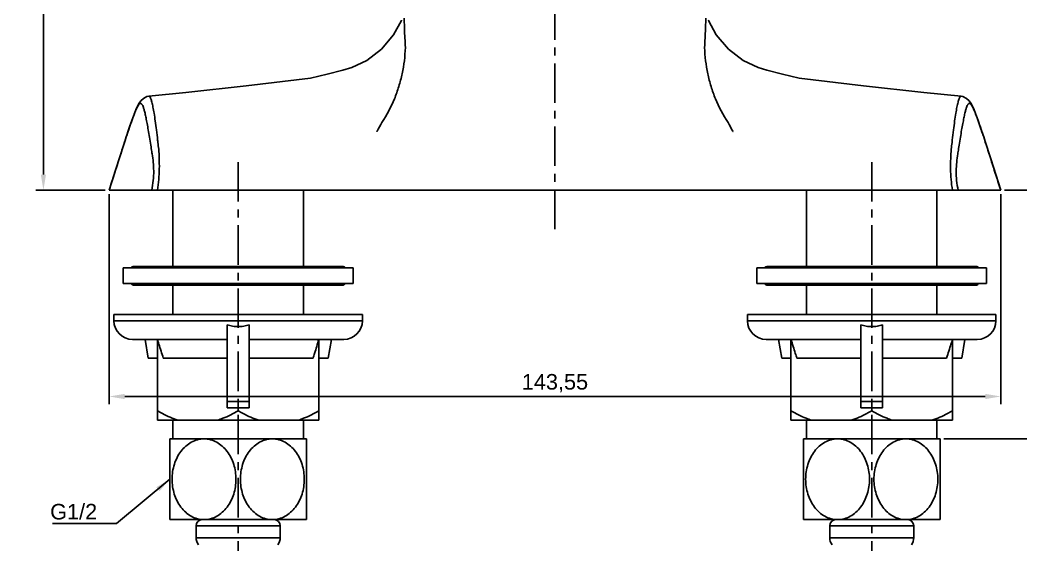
# Model space of a CAD drawing. Header units: millimetres. Extents: x 601 to 1195, y -13 to 407.
# Drawn here: x 921.8 to 1083, y 149 to 233.4 of the extents above; entities that cross this region are included whole.
import ezdxf

# ---------------------------------------------------------------- set-up
doc = ezdxf.new("R2010")
doc.units = ezdxf.units.MM
doc.header["$LTSCALE"] = 0.1
doc.linetypes.add('CENTERX2', pattern=[101.6, 63.5, -12.7, 12.7, -12.7])
for name, color, linetype in [('02___PRT_ALL_AXES', 7, 'Continuous'), ('CENTER', 1, 'CENTERX2'), ('DIM', 3, 'Continuous')]:
    doc.layers.add(name, color=color, linetype=linetype)
doc.styles.get("Standard").update_dxf_attribs({"font": 'arial.ttf'})
doc.dimstyles.new('ISO-25', dxfattribs={"dimtxt": 2.5, "dimasz": 2.5, "dimexe": 1.25, "dimexo": 0.625, "dimtad": 1, "dimtxsty": 'Standard', "dimcen": 2.5, "dimadec": 0, "dimazin": 0, "dimtfac": 1, "dimtmove": 0, "dimatfit": 3, "dimfxl": 0, "dimarcsym": 0})

# ---------------------------------------------------------------- blocks, each defined once
blk = doc.blocks.new('*D20')
at = {"layer": 'Defpoints', "color": 0}
for p in [(936.15, 206.04), (1079.7, 206.04), (1079.7, 172.85)]:
    blk.add_point(p, dxfattribs=at)
at = {"layer": 'DIM', "color": 0, "lineweight": -2}
for p, q in [((936.15, 205.41), (936.15, 171.6)), ((1079.7, 205.41), (1079.7, 171.6)), ((938.65, 172.85), (1077.2, 172.85))]:
    blk.add_line(p, q, dxfattribs=at)
at = {"layer": 'DIM', "color": 0}
for points in [[(938.65, 173.27), (938.65, 172.43), (936.15, 172.85)], [(1077.2, 173.27), (1077.2, 172.43), (1079.7, 172.85)]]:
    blk.add_solid(points, dxfattribs=at)
at = {"layer": 'DIM', "color": 0, "insert": (1007.92, 174.98), "char_height": 2.5, "attachment_point": 5}
blk.add_mtext('143,55', dxfattribs=at)
blk = doc.blocks.new('*D22')
at = {"layer": 'Defpoints', "color": 0}
for p in [(1007.92, 310.26), (925.57, 206.04), (936.15, 206.04)]:
    blk.add_point(p, dxfattribs=at)
at = {"layer": 'DIM', "color": 0, "lineweight": -2}
for p, q in [((1007.3, 310.26), (924.32, 310.26)), ((925.57, 307.76), (925.57, 208.54)), ((935.52, 206.04), (924.32, 206.04))]:
    blk.add_line(p, q, dxfattribs=at)
at = {"layer": 'DIM', "color": 0}
for points in [[(925.15, 307.76), (925.98, 307.76), (925.57, 310.26)], [(925.15, 208.54), (925.98, 208.54), (925.57, 206.04)]]:
    blk.add_solid(points, dxfattribs=at)
at = {"layer": 'DIM', "color": 0, "insert": (923.44, 258.15), "char_height": 2.5, "attachment_point": 5, "rotation": 90}
blk.add_mtext('104,22', dxfattribs=at)
blk = doc.blocks.new('*D46')
at = {"layer": 'Defpoints', "color": 0}
for p in [(1079.7, 206.04), (1069.92, 166.04), (1091.6, 166.04)]:
    blk.add_point(p, dxfattribs=at)
at = {"layer": 'DIM', "color": 0, "lineweight": -2}
for p, q in [((1080.32, 206.04), (1092.85, 206.04)), ((1091.6, 203.54), (1091.6, 168.54)), ((1070.55, 166.04), (1092.85, 166.04))]:
    blk.add_line(p, q, dxfattribs=at)
at = {"layer": 'DIM', "color": 0}
for points in [[(1091.18, 203.54), (1092.01, 203.54), (1091.6, 206.04)], [(1091.18, 168.54), (1092.01, 168.54), (1091.6, 166.04)]]:
    blk.add_solid(points, dxfattribs=at)
at = {"layer": 'DIM', "color": 0, "insert": (1089.72, 186.04), "char_height": 2.5, "attachment_point": 5, "rotation": 90}
blk.add_mtext('44', dxfattribs=at)

msp = doc.modelspace()

# ---------------------------------------------------------------- linework, layer by layer
at = {"color": 7, "linetype": 'Continuous'}
for p, q in [((983.675, 231.989), (983.643, 233.723)), ((1032.169, 231.989), (1032.201, 233.723)), ((983.212, 233.369), (983.234, 233.418)), ((1032.631, 233.369), (1032.61, 233.418)), ((968.591, 224.083), (968.591, 224.083)), ((1047.252, 224.083), (1047.252, 224.083)), ((942.526, 221.146), (942.528, 221.146)), ((1073.317, 221.146), (1073.316, 221.146)), ((939.041, 215.057), (938.894, 214.609)), ((939.045, 215.058), (939.031, 215.017)), ((939.041, 215.058), (939.032, 215.02)), ((979.24, 215.472), (979.258, 215.5)), ((1036.603, 215.472), (1036.586, 215.5)), ((1076.799, 215.058), (1076.812, 215.017)), ((1076.802, 215.058), (1076.812, 215.02)), ((1076.803, 215.057), (1076.95, 214.609)), ((938.505, 213.401), (938.503, 213.386)), ((1077.339, 213.401), (1077.34, 213.386)), ((1007.922, 206.036), (936.146, 206.036)), ((946.422, 206.036), (946.422, 193.786)), ((967.422, 206.036), (967.422, 193.786)), ((1007.922, 206.036), (1079.697, 206.036)), ((1048.422, 206.036), (1048.422, 193.786)), ((1069.422, 206.036), (1069.422, 193.786)), ((946.422, 190.786), (946.422, 186.036)), ((967.422, 190.786), (967.422, 186.036)), ((1048.422, 190.786), (1048.422, 186.036)), ((1069.422, 190.786), (1069.422, 186.036)), ((955.172, 171.036), (955.172, 184.379)), ((958.672, 184.379), (958.672, 171.036)), ((1057.172, 184.379), (1057.172, 171.036)), ((1060.672, 171.036), (1060.672, 184.379)), ((955.172, 182.036), (939.922, 182.036)), ((958.672, 182.036), (973.922, 182.036)), ((1057.172, 182.036), (1041.922, 182.036)), ((1060.672, 182.036), (1075.922, 182.036)), ((943.922, 179.036), (942.422, 179.036)), ((955.172, 179.036), (944.86, 179.036)), ((958.672, 179.036), (968.984, 179.036)), ((969.922, 179.036), (971.422, 179.036)), ((1045.922, 179.036), (1044.422, 179.036)), ((1057.172, 179.036), (1046.86, 179.036)), ((1060.672, 179.036), (1070.984, 179.036)), ((1071.922, 179.036), (1073.422, 179.036)), ((958.672, 172.036), (955.172, 172.036)), ((958.672, 171.036), (955.172, 171.036)), ((1057.172, 172.036), (1060.672, 172.036)), ((1057.172, 171.036), (1060.672, 171.036)), ((946.422, 169.036), (946.422, 166.036)), ((967.422, 169.036), (967.422, 166.036)), ((1048.422, 169.036), (1048.422, 166.036)), ((1069.422, 169.036), (1069.422, 166.036)), ((945.922, 166.036), (967.922, 166.036)), ((945.922, 166.036), (945.922, 153.036)), ((967.922, 153.036), (967.922, 166.036)), ((1069.922, 166.036), (1047.922, 166.036)), ((1047.922, 153.036), (1047.922, 166.036)), ((1069.922, 166.036), (1069.922, 153.036)), ((967.922, 153.036), (945.922, 153.036)), ((963.69, 152.049), (950.154, 152.049)), ((950.154, 152.049), (950.154, 150.13)), ((963.69, 152.049), (963.69, 150.13)), ((1047.922, 153.036), (1069.922, 153.036)), ((1052.154, 152.049), (1065.69, 152.049)), ((1052.154, 152.049), (1052.154, 150.13)), ((1065.69, 152.049), (1065.69, 150.13)), ((963.69, 150.13), (950.154, 150.13)), ((1052.154, 150.13), (1065.69, 150.13))]:
    msp.add_line(p, q, dxfattribs=at)
for points in [[(983.212, 233.369), (981.951, 231.061), (979.975, 228.727), (977.628, 226.931)], [(1032.631, 233.369), (1033.892, 231.061), (1035.868, 228.727), (1038.215, 226.931)], [(977.628, 226.931), (975.199, 225.762), (973.786, 225.334)], [(1038.215, 226.931), (1040.644, 225.762), (1042.058, 225.334)], [(968.591, 224.083), (958.234, 222.82), (948.512, 221.75), (942.526, 221.146)], [(973.785, 225.334), (971.269, 224.724), (968.591, 224.082)], [(1042.059, 225.334), (1044.575, 224.724), (1047.252, 224.082)], [(1047.252, 224.083), (1057.61, 222.82), (1067.331, 221.75), (1073.317, 221.146)], [(942.527, 221.146), (942.233, 221.091), (941.659, 220.813), (941.261, 220.438), (940.978, 220.038), (940.724, 219.568), (940.456, 218.976), (940.151, 218.217), (939.796, 217.256), (939.39, 216.093), (939.041, 215.058)], [(1073.316, 221.146), (1073.611, 221.091), (1074.185, 220.813), (1074.582, 220.438), (1074.866, 220.038), (1075.12, 219.568), (1075.388, 218.976), (1075.692, 218.217), (1076.048, 217.256), (1076.454, 216.093), (1076.802, 215.058)], [(938.894, 214.609), (938.652, 213.863), (937.764, 211.072)], [(1076.95, 214.609), (1077.191, 213.863), (1078.079, 211.072)], [(937.764, 211.072), (936.903, 208.389), (936.146, 206.036)], [(1078.079, 211.072), (1078.94, 208.389), (1079.698, 206.036)]]:
    msp.add_lwpolyline(points, dxfattribs=at)
for centre, radius, start, end in [((839.294, 222.79), 144.673, 2.45396, 3.64578), ((1176.549, 222.79), 144.673, 176.35422, 177.54604), ((946.42, 234.417), 37.904, 330.12402, 332.54664), ((1069.423, 234.417), 37.904, 207.45336, 209.87598), ((1059.741, 175.028), 127.161, 161.67079, 162.44337), ((963.821, 229.674), 20.954, 317.44294, 317.5692), ((1052.022, 229.674), 20.954, 222.4308, 222.55706), ((956.102, 175.028), 127.161, 17.55663, 18.32921), ((-250.595, 590.325), 1247.412, 342.057126, 342.411617), ((2266.438, 590.325), 1247.412, 197.588383, 197.942874), ((951.141, 152.049), 0.987, 90, 180), ((962.703, 152.049), 0.987, 0, 90), ((1053.141, 152.049), 0.987, 90, 180), ((1064.703, 152.049), 0.987, 0, 90), ((952.151, 150.139), 1.998, 180.26928, 216.12652), ((961.692, 150.139), 1.998, 323.87348, 359.73072), ((1054.151, 150.139), 1.998, 180.26928, 216.12652), ((1063.692, 150.139), 1.998, 323.87348, 359.73072)]:
    msp.add_arc(centre, radius, start, end, dxfattribs=at)
for points, knots in [([(982.086, 220.731), (982.341, 221.39), (982.811, 222.725), (983.529, 225.458), (983.795, 227.575), (983.835, 228.985)], [0, 0, 0, 0, 0.2502058, 0.500324, 1, 1, 1, 1]), ([(1033.758, 220.731), (1033.502, 221.39), (1033.033, 222.725), (1032.315, 225.458), (1032.048, 227.575), (1032.009, 228.985)], [0, 0, 0, 0, 0.2502058, 0.500324, 1, 1, 1, 1]), ([(942.528, 221.146), (942.559, 221.149), (942.631, 221.128), (942.716, 221.038), (942.797, 220.902), (942.877, 220.715), (942.957, 220.473), (943.076, 220.038), (943.225, 219.344), (943.402, 218.338), (943.586, 217.107), (943.773, 215.665), (943.893, 214.633), (943.953, 214.085)], [0, 0, 0, 0, 0.0128146, 0.0287242, 0.0499592, 0.0774663, 0.1120467, 0.1543275, 0.2628801, 0.4029863, 0.5737065, 0.7736796, 1, 1, 1, 1]), ([(1073.316, 221.146), (1073.285, 221.149), (1073.212, 221.128), (1073.127, 221.038), (1073.047, 220.902), (1072.967, 220.715), (1072.887, 220.473), (1072.767, 220.038), (1072.618, 219.344), (1072.441, 218.338), (1072.258, 217.107), (1072.07, 215.665), (1071.951, 214.633), (1071.89, 214.085)], [0, 0, 0, 0, 0.0128146, 0.0287242, 0.0499592, 0.0774663, 0.1120467, 0.1543275, 0.2628801, 0.4029863, 0.5737065, 0.7736796, 1, 1, 1, 1]), ([(942.85, 213.266), (942.783, 213.696), (942.653, 214.517), (942.457, 215.686), (942.271, 216.725), (942.098, 217.625), (941.94, 218.379), (941.79, 218.985), (941.644, 219.444), (941.517, 219.739), (941.405, 219.899), (941.325, 219.974), (941.234, 220.01), (941.135, 219.994), (941.035, 219.927), (940.872, 219.75), (940.649, 219.364), (940.345, 218.695), (939.971, 217.733), (939.526, 216.489), (939.212, 215.562), (939.045, 215.058)], [0, 0, 0, 0, 0.1043195, 0.1994038, 0.2841125, 0.3575709, 0.4191859, 0.4688255, 0.5070251, 0.534897, 0.5452906, 0.5536809, 0.560761, 0.5679252, 0.5768947, 0.588951, 0.6254615, 0.6829364, 0.7654004, 0.8726454, 1, 1, 1, 1]), ([(1072.993, 213.266), (1073.06, 213.696), (1073.191, 214.517), (1073.387, 215.686), (1073.573, 216.725), (1073.746, 217.625), (1073.904, 218.379), (1074.053, 218.985), (1074.199, 219.444), (1074.327, 219.739), (1074.439, 219.899), (1074.518, 219.974), (1074.609, 220.01), (1074.709, 219.994), (1074.808, 219.927), (1074.971, 219.75), (1075.194, 219.364), (1075.499, 218.695), (1075.872, 217.733), (1076.318, 216.489), (1076.632, 215.562), (1076.799, 215.058)], [0, 0, 0, 0, 0.1043195, 0.1994038, 0.2841125, 0.3575709, 0.4191859, 0.4688255, 0.5070251, 0.534897, 0.5452906, 0.5536809, 0.560761, 0.5679252, 0.5768947, 0.588951, 0.6254615, 0.6829364, 0.7654004, 0.8726454, 1, 1, 1, 1]), ([(943.066, 211.9), (943.047, 212.017), (942.975, 212.472), (942.904, 212.927), (942.85, 213.266)], [0, 0, 0, 0, 0.2558663, 1, 1, 1, 1]), ([(943.953, 214.085), (943.967, 213.966), (944.023, 213.478), (944.08, 212.989), (944.122, 212.619)], [0, 0, 0, 0, 0.2430552, 1, 1, 1, 1]), ([(1071.89, 214.085), (1071.877, 213.966), (1071.821, 213.478), (1071.764, 212.989), (1071.721, 212.619)], [0, 0, 0, 0, 0.2430552, 1, 1, 1, 1]), ([(1072.778, 211.9), (1072.797, 212.017), (1072.869, 212.472), (1072.94, 212.927), (1072.993, 213.266)], [0, 0, 0, 0, 0.2558663, 1, 1, 1, 1]), ([(943.006, 206.036), (943.118, 206.55), (943.276, 207.586), (943.364, 209.553), (943.215, 210.993), (943.066, 211.9)], [0, 0, 0, 0, 0.2673707, 0.5319182, 1, 1, 1, 1]), ([(944.125, 212.622), (944.166, 212.127), (944.223, 211.087), (944.241, 209.47), (944.163, 207.766), (944.027, 206.612), (943.928, 206.037)], [0, 0, 0, 0, 0.2256881, 0.4730146, 0.7346526, 1, 1, 1, 1]), ([(1071.719, 212.622), (1071.677, 212.127), (1071.62, 211.087), (1071.603, 209.47), (1071.681, 207.766), (1071.816, 206.612), (1071.915, 206.037)], [0, 0, 0, 0, 0.2256881, 0.4730146, 0.7346526, 1, 1, 1, 1]), ([(1072.838, 206.036), (1072.725, 206.55), (1072.567, 207.586), (1072.48, 209.553), (1072.628, 210.993), (1072.778, 211.9)], [0, 0, 0, 0, 0.2673707, 0.5319182, 1, 1, 1, 1]), ([(956.922, 184.1), (956.625, 184.1), (956.179, 184.129), (955.595, 184.239), (955.31, 184.325), (955.172, 184.379)], [0, 0, 0, 0, 0.4998195, 0.7499479, 1, 1, 1, 1]), ([(958.672, 184.379), (958.534, 184.325), (958.248, 184.239), (957.665, 184.129), (957.218, 184.1), (956.922, 184.1)], [0, 0, 0, 0, 0.2500554, 0.5001282, 1, 1, 1, 1]), ([(1057.172, 184.379), (1057.31, 184.325), (1057.595, 184.239), (1058.179, 184.129), (1058.625, 184.1), (1058.922, 184.1)], [0, 0, 0, 0, 0.2500554, 0.5001282, 1, 1, 1, 1]), ([(1058.922, 184.1), (1059.218, 184.1), (1059.665, 184.129), (1060.248, 184.239), (1060.534, 184.325), (1060.672, 184.379)], [0, 0, 0, 0, 0.4998195, 0.7499479, 1, 1, 1, 1]), ([(943.941, 182.036), (944.014, 181.785), (944.308, 180.781), (944.617, 179.782), (944.86, 179.036)], [0, 0, 0, 0, 0.2502755, 1, 1, 1, 1]), ([(968.984, 179.036), (969.065, 179.285), (969.384, 180.281), (969.684, 181.283), (969.903, 182.036)], [0, 0, 0, 0, 0.2497086, 1, 1, 1, 1]), ([(1046.86, 179.036), (1046.779, 179.285), (1046.46, 180.281), (1046.159, 181.283), (1045.941, 182.036)], [0, 0, 0, 0, 0.2497086, 1, 1, 1, 1]), ([(1071.903, 182.036), (1071.83, 181.785), (1071.536, 180.781), (1071.227, 179.782), (1070.984, 179.036)], [0, 0, 0, 0, 0.2502755, 1, 1, 1, 1]), ([(951.405, 153.036), (951.053, 153.038), (950.34, 153.136), (949.335, 153.552), (948.434, 154.204), (947.667, 155.049), (947.054, 156.045), (946.609, 157.151), (946.339, 158.331), (946.25, 159.546), (946.342, 160.76), (946.614, 161.939), (947.062, 163.044), (947.677, 164.038), (948.447, 164.881), (949.35, 165.529), (950.357, 165.941), (951.07, 166.036), (951.422, 166.036)], [0, 0, 0, 0, 0.0577621, 0.116453, 0.1766972, 0.238716, 0.3024099, 0.36748, 0.4335134, 0.5000386, 0.5665603, 0.6325861, 0.6976481, 0.761336, 0.8233438, 0.8835722, 0.9422472, 1, 1, 1, 1]), ([(951.422, 153.036), (951.774, 153.036), (952.488, 153.132), (953.495, 153.545), (954.399, 154.194), (955.169, 155.038), (955.784, 156.033), (956.231, 157.14), (956.503, 158.32), (956.594, 159.536), (956.503, 160.753), (956.231, 161.933), (955.784, 163.04), (955.169, 164.035), (954.399, 164.879), (953.495, 165.528), (952.488, 165.941), (951.774, 166.036), (951.422, 166.036)], [0, 0, 0, 0, 0.0577587, 0.1164351, 0.17666, 0.2386602, 0.3023457, 0.3674179, 0.4334602, 0.4999998, 0.5665394, 0.6325817, 0.697654, 0.7613395, 0.8233398, 0.8835648, 0.9422413, 1, 1, 1, 1]), ([(962.421, 153.036), (962.068, 153.037), (961.355, 153.132), (960.348, 153.545), (959.444, 154.195), (958.675, 155.038), (958.06, 156.034), (957.612, 157.141), (957.341, 158.32), (957.25, 159.536), (957.341, 160.752), (957.612, 161.932), (958.06, 163.039), (958.675, 164.035), (959.444, 164.879), (960.348, 165.528), (961.356, 165.941), (962.069, 166.036), (962.422, 166.036)], [0, 0, 0, 0, 0.0577592, 0.1164368, 0.1766635, 0.2386661, 0.3023481, 0.3674114, 0.4334433, 0.4999715, 0.5665, 0.6325351, 0.6976079, 0.7613068, 0.8233248, 0.8835616, 0.9422427, 1, 1, 1, 1]), ([(962.421, 153.036), (962.773, 153.036), (963.487, 153.131), (964.494, 153.544), (965.399, 154.194), (966.168, 155.037), (966.783, 156.033), (967.231, 157.139), (967.503, 158.32), (967.594, 159.536), (967.503, 160.752), (967.231, 161.932), (966.784, 163.04), (966.169, 164.035), (965.399, 164.879), (964.495, 165.528), (963.488, 165.941), (962.774, 166.036), (962.422, 166.036)], [0, 0, 0, 0, 0.0577589, 0.1164344, 0.1766583, 0.2386575, 0.3023423, 0.3674141, 0.4334563, 0.499996, 0.566536, 0.6325788, 0.6976517, 0.7613379, 0.8233388, 0.8835642, 0.942241, 1, 1, 1, 1]), ([(1053.423, 153.036), (1053.07, 153.036), (1052.356, 153.131), (1051.349, 153.544), (1050.445, 154.194), (1049.675, 155.037), (1049.06, 156.033), (1048.612, 157.139), (1048.341, 158.32), (1048.25, 159.536), (1048.341, 160.752), (1048.612, 161.932), (1049.06, 163.04), (1049.675, 164.035), (1050.444, 164.879), (1051.348, 165.528), (1052.355, 165.941), (1053.069, 166.036), (1053.422, 166.036)], [0, 0, 0, 0, 0.0577589, 0.1164344, 0.1766583, 0.2386575, 0.3023423, 0.3674141, 0.4334563, 0.499996, 0.566536, 0.6325788, 0.6976517, 0.7613379, 0.8233388, 0.8835642, 0.942241, 1, 1, 1, 1]), ([(1053.423, 153.036), (1053.775, 153.037), (1054.489, 153.132), (1055.496, 153.545), (1056.4, 154.195), (1057.169, 155.038), (1057.784, 156.034), (1058.231, 157.141), (1058.503, 158.32), (1058.594, 159.536), (1058.503, 160.752), (1058.231, 161.932), (1057.784, 163.039), (1057.169, 164.035), (1056.399, 164.879), (1055.495, 165.528), (1054.488, 165.941), (1053.774, 166.036), (1053.422, 166.036)], [0, 0, 0, 0, 0.0577592, 0.1164368, 0.1766635, 0.2386661, 0.3023481, 0.3674114, 0.4334433, 0.4999715, 0.5665, 0.6325351, 0.6976079, 0.7613068, 0.8233248, 0.8835616, 0.9422427, 1, 1, 1, 1]), ([(1064.422, 153.036), (1064.069, 153.036), (1063.355, 153.132), (1062.348, 153.545), (1061.444, 154.194), (1060.675, 155.038), (1060.06, 156.033), (1059.612, 157.14), (1059.341, 158.32), (1059.25, 159.536), (1059.341, 160.753), (1059.612, 161.933), (1060.06, 163.04), (1060.675, 164.035), (1061.444, 164.879), (1062.348, 165.528), (1063.355, 165.941), (1064.069, 166.036), (1064.422, 166.036)], [0, 0, 0, 0, 0.0577587, 0.1164351, 0.17666, 0.2386602, 0.3023457, 0.3674179, 0.4334602, 0.4999998, 0.5665394, 0.6325817, 0.697654, 0.7613395, 0.8233398, 0.8835648, 0.9422413, 1, 1, 1, 1]), ([(1064.438, 153.036), (1064.791, 153.038), (1065.504, 153.136), (1066.508, 153.552), (1067.41, 154.204), (1068.177, 155.049), (1068.789, 156.045), (1069.235, 157.151), (1069.504, 158.331), (1069.594, 159.546), (1069.502, 160.76), (1069.229, 161.939), (1068.781, 163.044), (1068.166, 164.038), (1067.397, 164.881), (1066.493, 165.529), (1065.487, 165.941), (1064.774, 166.036), (1064.422, 166.036)], [0, 0, 0, 0, 0.0577621, 0.116453, 0.1766972, 0.238716, 0.3024099, 0.36748, 0.4335134, 0.5000386, 0.5665603, 0.6325861, 0.6976481, 0.761336, 0.8233438, 0.8835722, 0.9422472, 1, 1, 1, 1])]:
    msp.add_open_spline(points, degree=3, knots=knots, dxfattribs=at)
for points in [[(982.086, 220.731), (981.531, 219.41), (980.854, 218.133), (980.056, 216.942)], [(1033.757, 220.731), (1034.313, 219.41), (1034.99, 218.133), (1035.788, 216.942)]]:
    msp.add_open_spline(points, degree=3, dxfattribs=at)
at = {"layer": '02___PRT_ALL_AXES', "color": 7, "linetype": 'Continuous'}
for p, q in [((946.422, 206.036), (946.422, 193.786)), ((967.422, 206.036), (967.422, 193.786)), ((1048.422, 206.036), (1048.422, 193.786)), ((1069.422, 206.036), (1069.422, 193.786)), ((975.422, 193.536), (938.422, 193.536)), ((938.422, 191.036), (938.422, 193.536)), ((940.022, 193.786), (973.822, 193.786)), ((975.422, 191.036), (975.422, 193.536)), ((1040.422, 193.536), (1077.422, 193.536)), ((1040.422, 191.036), (1040.422, 193.536)), ((1075.822, 193.786), (1042.022, 193.786)), ((1077.422, 191.036), (1077.422, 193.536)), ((975.422, 191.036), (938.422, 191.036)), ((940.022, 190.786), (973.822, 190.786)), ((946.422, 190.786), (946.422, 186.036)), ((967.422, 190.786), (967.422, 186.036)), ((1040.422, 191.036), (1077.422, 191.036)), ((1075.822, 190.786), (1042.022, 190.786)), ((1048.422, 190.786), (1048.422, 186.036)), ((1069.422, 190.786), (1069.422, 186.036)), ((976.922, 186.036), (936.922, 186.036)), ((936.922, 185.036), (936.922, 186.036)), ((976.922, 185.036), (976.922, 186.036)), ((1038.922, 186.036), (1078.922, 186.036)), ((1038.922, 185.036), (1038.922, 186.036)), ((1078.922, 185.036), (1078.922, 186.036)), ((976.922, 185.036), (936.922, 185.036)), ((1038.922, 185.036), (1078.922, 185.036)), ((939.922, 182.036), (955.172, 182.036)), ((942.422, 179.036), (941.922, 182.036)), ((943.922, 169.036), (943.922, 182.036)), ((958.672, 182.036), (973.922, 182.036)), ((969.922, 182.036), (969.922, 169.036)), ((971.422, 179.036), (971.922, 182.036)), ((1057.172, 182.036), (1041.922, 182.036)), ((1044.422, 179.036), (1043.922, 182.036)), ((1045.922, 182.036), (1045.922, 169.036)), ((1075.922, 182.036), (1060.672, 182.036)), ((1071.922, 169.036), (1071.922, 182.036)), ((1073.422, 179.036), (1073.922, 182.036)), ((956.922, 171.036), (956.922, 170.536)), ((1058.922, 171.036), (1058.922, 170.536)), ((969.922, 169.036), (943.922, 169.036)), ((946.422, 169.036), (946.422, 166.036)), ((967.422, 169.036), (967.422, 166.036)), ((1045.922, 169.036), (1071.922, 169.036)), ((1048.422, 169.036), (1048.422, 166.036)), ((1069.422, 169.036), (1069.422, 166.036))]:
    msp.add_line(p, q, dxfattribs=at)
for centre, radius, start, end in [((940.022, 193.536), 0.25, 90, 180), ((973.822, 193.536), 0.25, 0, 90), ((1042.022, 193.536), 0.25, 90, 180), ((1075.822, 193.536), 0.25, 0, 90), ((940.022, 191.036), 0.25, 180, 270), ((973.822, 191.036), 0.25, 270, 0), ((1042.022, 191.036), 0.25, 180, 270), ((1075.822, 191.036), 0.25, 270, 0), ((939.922, 185.036), 3, 180, 270), ((973.922, 185.036), 3, 270, 0), ((1041.922, 185.036), 3, 180, 270), ((1075.922, 185.036), 3, 270, 0)]:
    msp.add_arc(centre, radius, start, end, dxfattribs=at)
for points, knots in [([(943.922, 170.536), (944.187, 170.384), (945.249, 169.798), (946.368, 169.309), (947.234, 169.036)], [0, 0, 0, 0, 0.2521706, 1, 1, 1, 1]), ([(953.61, 169.036), (953.897, 169.127), (955.041, 169.533), (956.132, 170.08), (956.922, 170.536)], [0, 0, 0, 0, 0.2481484, 1, 1, 1, 1]), ([(956.922, 170.536), (957.187, 170.384), (958.249, 169.798), (959.368, 169.309), (960.234, 169.036)], [0, 0, 0, 0, 0.2521706, 1, 1, 1, 1]), ([(966.61, 169.036), (966.897, 169.127), (968.041, 169.533), (969.132, 170.08), (969.922, 170.536)], [0, 0, 0, 0, 0.2481484, 1, 1, 1, 1]), ([(1049.234, 169.036), (1048.947, 169.127), (1047.802, 169.533), (1046.712, 170.08), (1045.922, 170.536)], [0, 0, 0, 0, 0.2481484, 1, 1, 1, 1]), ([(1058.922, 170.536), (1058.657, 170.384), (1057.595, 169.798), (1056.475, 169.309), (1055.61, 169.036)], [0, 0, 0, 0, 0.2521706, 1, 1, 1, 1]), ([(1062.234, 169.036), (1061.947, 169.127), (1060.802, 169.533), (1059.712, 170.08), (1058.922, 170.536)], [0, 0, 0, 0, 0.2481484, 1, 1, 1, 1]), ([(1071.922, 170.536), (1071.657, 170.384), (1070.595, 169.798), (1069.475, 169.309), (1068.61, 169.036)], [0, 0, 0, 0, 0.2521706, 1, 1, 1, 1])]:
    msp.add_open_spline(points, degree=3, knots=knots, dxfattribs=at)
at = {"layer": 'CENTER'}
for p, q in [((1007.922, 199.777), (1007.922, 316.41)), ((1007.922, 199.777), (1007.922, 316.41)), ((956.922, 210.551), (956.922, 109.675)), ((1058.922, 210.551), (1058.922, 109.675))]:
    msp.add_line(p, q, dxfattribs=at)

# ---------------------------------------------------------------- texts
at = {"layer": 'DIM', "insert": (934.217, 153.032), "char_height": 2.5, "attachment_point": 9}
msp.add_mtext('G1/2', dxfattribs=at)

# ---------------------------------------------------------------- dimensions: what is measured, and where the dimension line sits
at = {"layer": 'DIM'}
dim = msp.add_linear_dim(base=(925.567, 206.036), p1=(1007.922, 310.255), p2=(936.146, 206.036), angle=90, dimstyle='ISO-25', dxfattribs=at)
dim.commit()
dim.dimension.update_dxf_attribs({"geometry": '*D22', "text_midpoint": (923.44, 258.146)})
dim = msp.add_linear_dim(base=(1079.698, 172.851), p1=(936.148, 206.036), p2=(1079.698, 206.036), dimstyle='ISO-25', dxfattribs=at)
dim.commit()
dim.dimension.update_dxf_attribs({"geometry": '*D20', "text_midpoint": (1007.923, 174.978)})
dim = msp.add_linear_dim(base=(1091.596, 166.036), p1=(1079.698, 206.036), p2=(1069.922, 166.036), angle=90, text='44', dimstyle='ISO-25', dxfattribs=at)
dim.commit()
dim.dimension.update_dxf_attribs({"geometry": '*D46', "text_midpoint": (1089.721, 186.036)})

# ---------------------------------------------------------------- leaders
at = {"layer": 'DIM', "annotation_type": 0, "has_hookline": 1, "hookline_direction": 1, "text_width": 7.202}
msp.add_leader([(945.922, 159.536), (937.342, 152.407), (934.842, 152.407)], dimstyle='ISO-25', dxfattribs=at)

doc.saveas('drawing.dxf')
